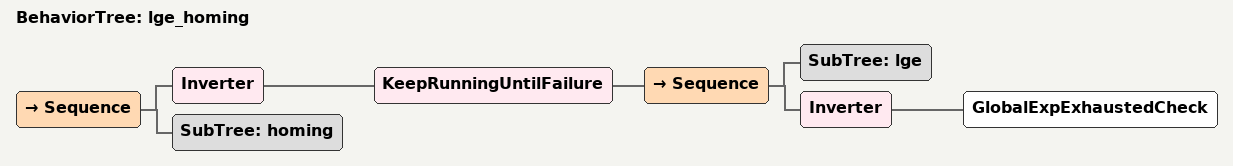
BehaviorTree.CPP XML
<!-- For active exploration and homing set lge_active and acthoming -->

<root BTCPP_format="4">
  <include path="./lge.xml" />
  <include path="./lge_active.xml" />
  <include path="./homing.xml" />
  <include path="./active_homing.xml" />
  <BehaviorTree ID="lge_homing">
    <Sequence>
      <Inverter>
        <KeepRunningUntilFailure>
          <Sequence>
            <SubTree ID="lge"/>
            <Inverter>
              <GlobalExpExhaustedCheck/>
            </Inverter>
          </Sequence>
        </KeepRunningUntilFailure>
      </Inverter>
      <SubTree ID="homing"/>
    </Sequence>
  </BehaviorTree>
</root>
